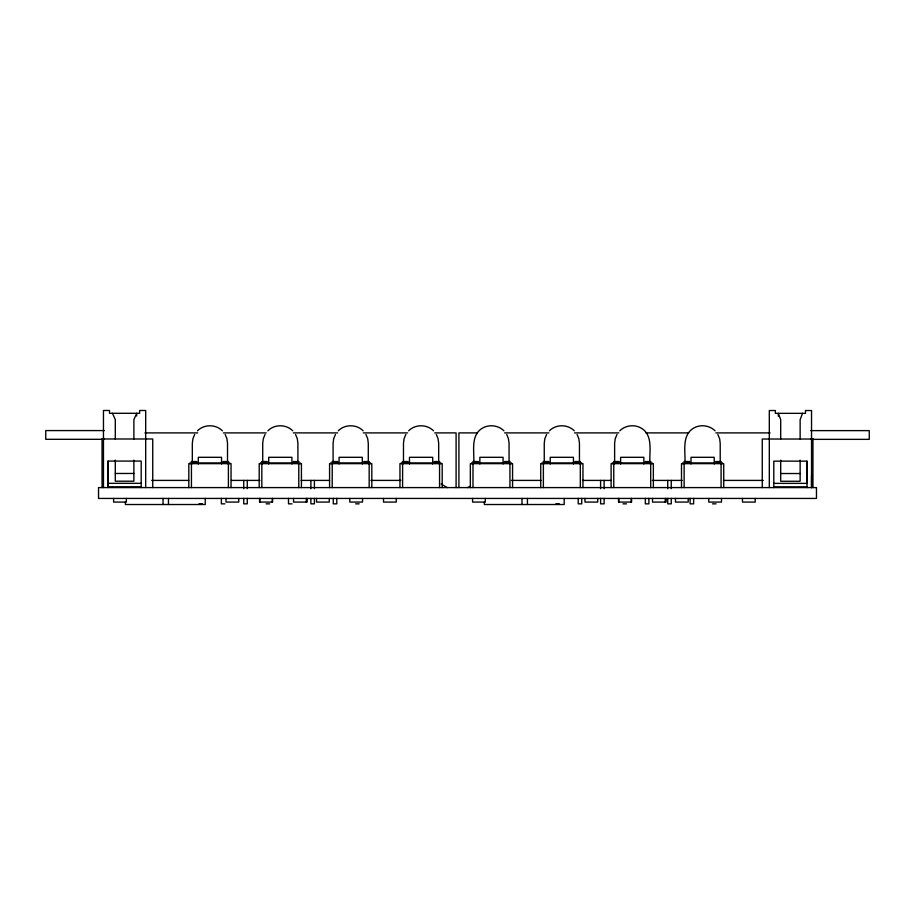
<?xml version="1.0" encoding="UTF-8"?>
<svg xmlns="http://www.w3.org/2000/svg" width="915" height="915" viewBox="0 0 915 915"><rect width="100%" height="100%" fill="white"/><g stroke="black" fill="none" stroke-linecap="round" stroke-linejoin="round"><path stroke-width="1.37" d="M811.536 475.628L811.536 487.592L811.536 410.526L805.486 410.526L805.486 413.34L775.36 413.34L775.36 410.526L769.309 410.526L769.309 487.592M806.961 461.206L806.893 483.372L773.804 483.372M802.524 413.34L800.133 419.676L800.133 439.028M194.678 434.453L192.928 438.697L192.322 443.249L192.322 461.217M265.064 434.453L263.314 438.697L262.708 443.249L262.708 461.217M335.45 434.453L333.689 438.697L333.094 443.249L333.094 461.217M405.837 434.453L404.075 438.697L403.481 443.249L403.481 461.217M546.61 434.453L544.848 438.697L544.253 443.249L544.253 461.217M616.996 434.453L615.235 438.697L614.628 443.249L614.628 461.217M197.48 430.805C204.102 424.114 215.746 424.114 222.368 430.805M267.866 430.805C274.477 424.114 286.132 424.114 292.754 430.805M338.253 430.805C344.863 424.114 356.518 424.114 363.129 430.805M408.639 430.805C415.25 424.114 426.905 424.114 433.516 430.805M549.4 430.805C556.023 424.114 567.666 424.114 574.288 430.805M619.787 430.805C625.322 425.338 634.267 424.16 641.026 428.014C652.841 434.694 649.616 450.1 649.822 461.217M467.714 487.592L470.184 486.162M104.287 430.576L45.75 430.576L45.75 439.303L104.287 439.303M810.713 430.622L869.25 430.622L869.25 439.349L810.713 439.349M144.879 432.898L197.709 432.898M223.397 432.898L266.231 432.898M293.349 432.898L337.601 432.898M363.301 432.898L407.552 432.898M434.682 432.898L456.093 432.898L456.093 487.592M477.47 432.898L458.907 432.898L458.907 487.592M504.588 432.898L548.84 432.898M574.54 432.898L618.792 432.898M645.921 432.898L688.743 432.898M715.873 432.898L770.121 432.898M103.464 438.983L152.736 438.983L152.736 487.546M811.536 439.028L762.264 439.028L762.264 487.592M191.269 461.537L196.897 461.537M222.94 461.537L228.578 461.537M261.656 461.537L267.283 461.537M293.326 461.537L298.953 461.537M332.042 461.537L337.669 461.537M363.713 461.537L369.34 461.537M402.428 461.537L408.056 461.537M434.099 461.537L439.726 461.537M472.803 461.537L478.442 461.537M504.485 461.537L510.113 461.537M543.19 461.537L548.828 461.537M574.872 461.537L580.499 461.537M613.576 461.537L619.203 461.537M645.247 461.537L650.885 461.537M683.962 461.537L689.59 461.537M715.633 461.537L721.272 461.537M115.29 473.467L133.876 473.467M780.701 473.524L800.133 473.524M151.673 480.409L188.684 480.409M231.392 480.409L259.86 480.409M301.138 480.409L329.606 480.409M370.884 480.409L400.781 480.409M511.371 480.409L541.268 480.409M582.546 480.409L611.014 480.409M652.292 480.409L682.19 480.409M723.468 480.409L763.327 480.409M108.039 461.149L108.107 483.326L141.196 483.326M107.97 486.849L141.196 486.849M773.804 486.894L807.03 486.894M198.978 503.845L202.501 503.845M224.884 503.845L221.361 503.845L221.361 498.332M266.128 503.845L269.651 503.845M292.022 503.845L288.5 503.845L288.5 498.332M355.649 503.845L359.172 503.845M555.828 503.845L559.351 503.845M622.978 503.845L626.5 503.845M712.499 503.845L716.022 503.845M441.11 484.001L447.286 487.592M715.061 430.805C709.525 425.338 700.57 424.16 693.822 428.014C682.007 434.694 685.232 450.1 685.015 461.217M503.902 430.805C498.366 425.338 489.422 424.16 482.663 428.014C470.848 434.694 474.073 450.1 473.867 461.217M112.476 413.294L115.29 419.63L115.29 438.983M717.852 434.453L719.613 438.697L720.208 443.249L720.208 461.217M577.079 434.453L578.84 438.697L579.447 443.249L579.447 461.217M506.704 434.453L508.454 438.697L509.06 443.249L509.06 461.217M436.318 434.453L438.068 438.697L438.674 443.249L438.674 461.217M365.931 434.453L367.693 438.697L368.288 443.249L368.288 461.217M295.545 434.453L297.306 438.697L297.901 443.249L297.901 461.217M225.159 434.453L226.92 438.697L227.515 443.249L227.515 461.217M812.943 438.514L812.943 487.592M807.03 487.592L807.03 461.137L773.804 461.137L773.804 487.592M800.133 460.142L800.133 481.267L780.701 481.267L780.701 460.142M780.701 439.028L780.701 419.676L778.31 413.34L778.31 416.199M755.218 498.435L755.218 502.072L742.477 502.072L742.477 498.435M723.731 487.569L723.731 463.642L681.503 463.642L681.503 487.569M722.495 463.642L722.495 462.944L682.727 462.944L682.727 463.642M721.5 498.435L721.5 502.072L708.759 502.072L708.759 498.435M721.089 463.642L721.089 487.569M720.391 462.944L720.391 463.642M714.226 464.019L714.226 457.306L690.997 457.306L690.997 464.019M693.639 498.332L693.639 503.845L690.116 503.845L690.116 498.332M688.217 498.435L688.217 502.072L675.476 502.072L675.476 498.435M684.843 462.944L684.843 463.642M684.134 463.642L684.134 487.569M671.255 480.409L671.255 488.679M671.255 498.332L671.255 503.845L667.733 503.845L667.733 498.332M667.733 480.409L667.733 488.679M666.143 498.435L666.143 502.072L652.521 502.072L652.521 498.435M665.262 498.435L665.262 502.072M653.344 487.569L653.344 463.642L611.117 463.642L611.117 487.569M652.109 463.642L652.109 462.944L612.341 462.944L612.341 463.642M650.702 463.642L650.702 487.569M650.005 462.944L650.005 463.642M648.872 498.332L648.872 503.845L645.35 503.845L645.35 498.332M643.84 464.019L643.84 457.306L620.622 457.306L620.622 464.019M631.579 498.435L631.579 502.072L618.517 502.072L618.517 498.435M631.259 498.435L631.259 502.072M618.826 498.435L618.826 502.072M614.457 462.944L614.457 463.642M613.759 463.642L613.759 487.569M604.117 480.409L604.117 488.679M604.117 498.332L604.117 503.845L600.595 503.845L600.595 498.332M600.595 480.409L600.595 488.679M597.712 498.435L597.712 502.072L584.971 502.072L584.971 498.435M582.958 487.569L582.958 463.642L540.731 463.642L540.731 487.569M581.723 463.642L581.723 462.944L541.966 462.944L541.966 463.642M581.734 498.332L581.734 503.845L578.211 503.845L578.211 498.332M580.316 463.642L580.316 487.569M579.618 462.944L579.618 463.642M573.453 464.019L573.453 457.306L550.235 457.306L550.235 464.019M564.2 498.435L564.2 504.52L484.344 504.52L484.344 502.083M544.07 462.944L544.07 463.642M543.373 463.642L543.373 487.569M527.429 498.435L527.429 504.52M521.985 498.435L521.985 504.52M512.572 487.569L512.572 463.642L470.344 463.642L470.344 487.569M511.336 463.642L511.336 462.944L471.58 462.944L471.58 463.642M509.941 463.642L509.941 487.569M509.232 462.944L509.232 463.642M503.078 464.019L503.078 457.306L479.849 457.306L479.849 464.019M485.316 498.435L485.316 502.072L472.575 502.072L472.575 498.435M473.684 462.944L473.684 463.642M472.986 463.642L472.986 487.569M442.197 487.569L442.197 463.642L399.958 463.642L399.958 487.569M440.95 463.642L440.95 462.944L401.193 462.944L401.193 463.642M439.555 463.642L439.555 487.569M438.857 462.944L438.857 463.642M432.692 464.019L432.692 457.306L409.463 457.306L409.463 464.019M403.298 462.944L403.298 463.642M402.6 463.642L402.6 487.569M396.252 498.435L396.252 502.072L383.511 502.072L383.511 498.435M371.81 487.569L371.81 463.642L329.572 463.642L329.572 487.569M370.564 463.642L370.564 462.944L330.807 462.944L330.807 463.642M369.168 463.642L369.168 487.569M368.471 462.944L368.471 463.642M362.534 498.435L362.534 502.072L349.793 502.072L349.793 498.435M362.306 464.019L362.306 457.306L339.076 457.306L339.076 464.019M336.789 498.332L336.789 503.845L333.266 503.845L333.266 498.332M332.911 462.944L332.911 463.642M332.214 463.642L332.214 487.569M329.263 498.435L329.263 502.072L316.521 502.072L316.521 498.435M314.405 480.409L314.405 488.679M314.405 498.332L314.405 503.845L310.883 503.845L310.883 498.332M310.883 480.409L310.883 488.679M307.177 498.435L307.177 502.072L293.555 502.072L293.555 498.435M306.308 498.435L306.308 502.072M301.424 487.569L301.424 463.642L259.197 463.642L259.197 487.569M300.189 463.642L300.189 462.944L260.42 462.944L260.42 463.642M298.782 463.642L298.782 487.569M298.084 462.944L298.084 463.642M291.919 464.019L291.919 457.306L268.69 457.306L268.69 464.019M272.613 498.435L272.613 502.072L259.551 502.072L259.551 498.435M272.293 498.435L272.293 502.072M262.536 462.944L262.536 463.642M261.827 463.642L261.827 487.569M259.871 498.435L259.871 502.072M247.267 480.409L247.267 488.679M247.267 498.332L247.267 503.845L243.745 503.845L243.745 498.332M243.745 480.409L243.745 488.679M238.746 498.435L238.746 502.072L226.005 502.072L226.005 498.435M231.038 487.569L231.038 463.642L188.81 463.642L188.81 487.569M229.802 463.642L229.802 462.944L190.034 462.944L190.034 463.642M228.395 463.642L228.395 487.569M227.698 462.944L227.698 463.642M221.533 464.019L221.533 457.306L198.303 457.306L198.303 464.019M205.234 498.435L205.234 504.52L125.378 504.52L125.378 502.083M192.15 462.944L192.15 463.642M191.441 463.642L191.441 487.569M168.463 498.435L168.463 504.52M163.03 498.435L163.03 504.52M145.691 487.546L145.691 410.48L139.64 410.48L139.64 413.294L109.514 413.294L109.514 410.48L103.464 410.48L103.464 487.546M141.196 487.546L141.196 461.08L107.97 461.08L107.97 487.546M136.69 415.993L136.69 413.294L133.876 419.63L133.876 438.983M133.876 460.096L133.876 481.21L115.29 481.21L115.29 460.096M126.362 498.435L126.362 502.072L113.609 502.072L113.609 498.435M108.107 483.326L108.107 486.849M102.057 438.514L102.057 487.592M816.466 487.592L98.534 487.592L98.534 498.435L816.466 498.435L816.466 487.592"/></g></svg>
